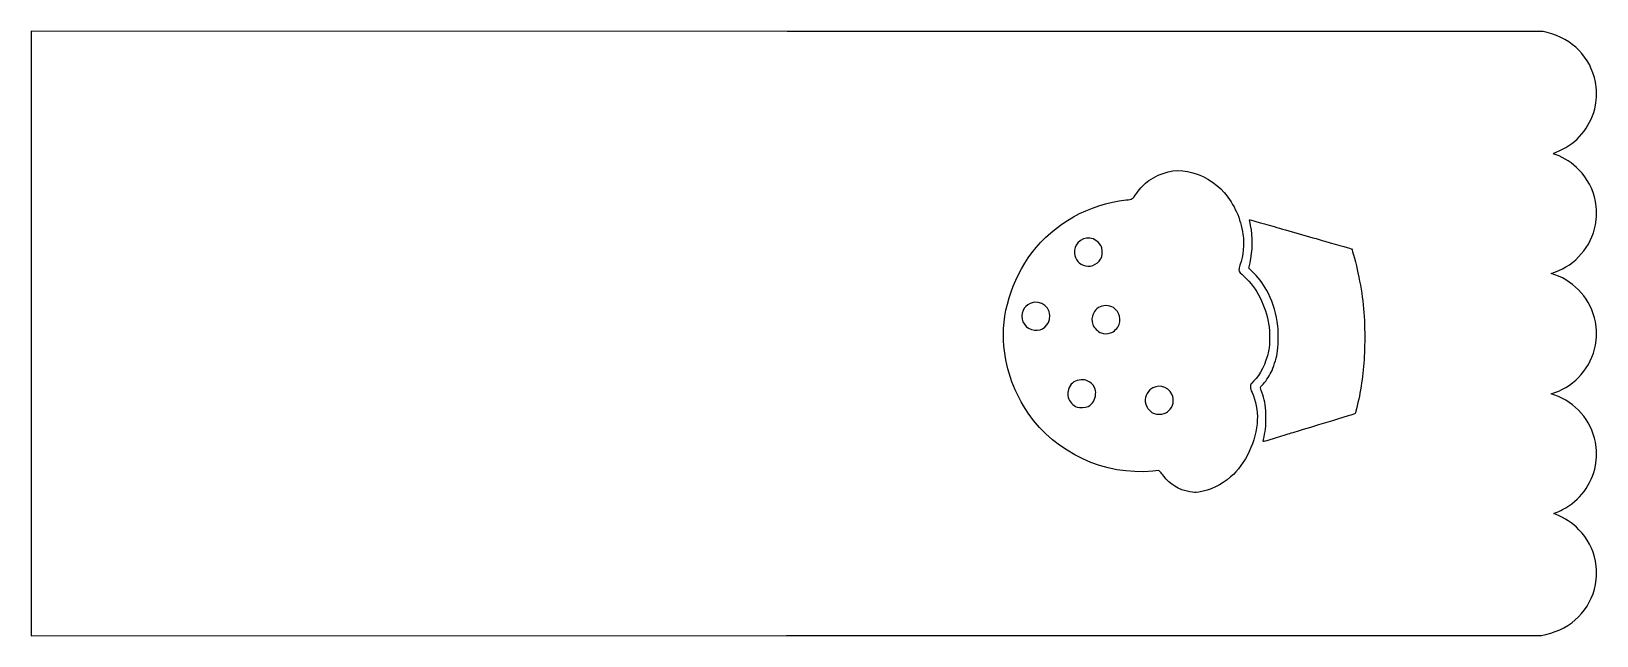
# Model space of a CAD drawing. Header units: centimetres. Extents: x -43.7 to 43.7, y -16.9 to 16.9.
import ezdxf

# ---------------------------------------------------------------- set-up
doc = ezdxf.new("R2010")
doc.units = ezdxf.units.CM
doc.header["$MEASUREMENT"] = 0
doc.layers.add('Layer 1', color=7, linetype='Continuous')

msp = doc.modelspace()

# ---------------------------------------------------------------- linework, layer by layer
at = {"layer": 'Layer 1'}
for points, knots in [([(-43.65625, -0.00008), (-43.65625, -0.00008), (-43.65625, 16.86732), (-43.65625, 16.86732), (-43.65625, 16.86732), (-43.65625, 16.86732), (-1.48828, 16.86015), (-1.48828, 16.86015), (-1.48828, 16.86015), (-1.48828, 16.86015), (40.67969, 16.85299), (40.67969, 16.85299), (40.67969, 16.85299), (40.67969, 16.85299), (40.90458, 16.79616), (40.90458, 16.79616), (40.90458, 16.79616), (42.3189, 16.43882), (43.30027, 15.4318), (43.59432, 14.03615), (43.59432, 14.03615), (43.65869, 13.73059), (43.6591, 13.05649), (43.59509, 12.73487), (43.59509, 12.73487), (43.383, 11.66901), (42.70922, 10.76951), (41.76118, 10.28657), (41.76118, 10.28657), (41.61747, 10.21336), (41.43632, 10.13279), (41.35861, 10.10751), (41.35861, 10.10751), (41.28091, 10.08224), (41.22733, 10.05294), (41.23955, 10.0424), (41.23955, 10.0424), (41.25177, 10.03185), (41.3213, 10.00163), (41.39406, 9.97524), (41.39406, 9.97524), (41.83926, 9.81377), (42.31566, 9.49911), (42.67082, 9.13197), (42.67082, 9.13197), (43.14567, 8.6411), (43.44775, 8.0643), (43.59432, 7.36865), (43.59432, 7.36865), (43.65869, 7.06309), (43.6591, 6.38899), (43.59509, 6.06737), (43.59509, 6.06737), (43.3508, 4.83971), (42.48152, 3.82919), (41.32501, 3.42844), (41.32501, 3.42844), (41.32501, 3.42844), (41.11302, 3.35499), (41.11302, 3.35499), (41.11302, 3.35499), (41.11302, 3.35499), (41.31969, 3.2817), (41.31969, 3.2817), (41.31969, 3.2817), (42.49005, 2.86664), (43.3324, 1.89141), (43.59432, 0.64823), (43.59432, 0.64823), (43.65869, 0.34268), (43.6591, -0.33143), (43.59509, -0.65305), (43.59509, -0.65305), (43.3508, -1.88071), (42.48152, -2.89123), (41.32501, -3.29197), (41.32501, -3.29197), (41.32501, -3.29197), (41.11302, -3.36543), (41.11302, -3.36543), (41.11302, -3.36543), (41.11302, -3.36543), (41.31969, -3.43872), (41.31969, -3.43872), (41.31969, -3.43872), (42.49005, -3.85378), (43.3324, -4.829), (43.59432, -6.07219), (43.59432, -6.07219), (43.65869, -6.37774), (43.6591, -7.05184), (43.59509, -7.37347), (43.59509, -7.37347), (43.383, -8.43931), (42.70937, -9.33862), (41.76118, -9.82181), (41.76118, -9.82181), (41.61747, -9.89505), (41.45227, -9.96992), (41.39406, -9.9882), (41.39406, -9.9882), (41.23058, -10.03953), (41.2307, -10.04474), (41.39696, -10.10728), (41.39696, -10.10728), (41.86383, -10.2829), (42.31301, -10.58002), (42.67082, -10.94991), (42.67082, -10.94991), (43.14567, -11.44078), (43.44775, -12.01757), (43.59432, -12.71323), (43.59432, -12.71323), (43.65869, -13.01878), (43.6591, -13.69289), (43.59509, -14.01451), (43.59509, -14.01451), (43.31369, -15.42863), (42.27489, -16.47187), (40.82521, -16.7962), (40.82521, -16.7962), (40.82521, -16.7962), (40.57385, -16.85243), (40.57385, -16.85243), (40.57385, -16.85243), (40.57385, -16.85243), (-1.5412, -16.85996), (-1.5412, -16.85996), (-1.5412, -16.85996), (-1.5412, -16.85996), (-43.65625, -16.86748), (-43.65625, -16.86748), (-43.65625, -16.86748), (-43.65625, -16.86748), (-43.65625, -0.00008), (-43.65625, -0.00008)], [0, 0, 0, 0, 0.02857143, 0.02857143, 0.02857143, 0.02857143, 0.05714286, 0.05714286, 0.05714286, 0.05714286, 0.08571429, 0.08571429, 0.08571429, 0.08571429, 0.11428571, 0.11428571, 0.11428571, 0.11428571, 0.14285714, 0.14285714, 0.14285714, 0.14285714, 0.17142857, 0.17142857, 0.17142857, 0.17142857, 0.2, 0.2, 0.2, 0.2, 0.22857143, 0.22857143, 0.22857143, 0.22857143, 0.25714286, 0.25714286, 0.25714286, 0.25714286, 0.28571429, 0.28571429, 0.28571429, 0.28571429, 0.31428571, 0.31428571, 0.31428571, 0.31428571, 0.34285714, 0.34285714, 0.34285714, 0.34285714, 0.37142857, 0.37142857, 0.37142857, 0.37142857, 0.4, 0.4, 0.4, 0.4, 0.42857143, 0.42857143, 0.42857143, 0.42857143, 0.45714286, 0.45714286, 0.45714286, 0.45714286, 0.48571429, 0.48571429, 0.48571429, 0.48571429, 0.51428571, 0.51428571, 0.51428571, 0.51428571, 0.54285714, 0.54285714, 0.54285714, 0.54285714, 0.57142857, 0.57142857, 0.57142857, 0.57142857, 0.6, 0.6, 0.6, 0.6, 0.62857143, 0.62857143, 0.62857143, 0.62857143, 0.65714286, 0.65714286, 0.65714286, 0.65714286, 0.68571429, 0.68571429, 0.68571429, 0.68571429, 0.71428571, 0.71428571, 0.71428571, 0.71428571, 0.74285714, 0.74285714, 0.74285714, 0.74285714, 0.77142857, 0.77142857, 0.77142857, 0.77142857, 0.8, 0.8, 0.8, 0.8, 0.82857143, 0.82857143, 0.82857143, 0.82857143, 0.85714286, 0.85714286, 0.85714286, 0.85714286, 0.88571429, 0.88571429, 0.88571429, 0.88571429, 0.91428571, 0.91428571, 0.91428571, 0.91428571, 0.94285714, 0.94285714, 0.94285714, 0.94285714, 1, 1, 1, 1]), ([(21.47268, -8.8484), (22.07433, -8.76471), (22.72615, -8.45519), (23.24023, -8.00907), (23.24023, -8.00907), (24.06607, -7.29238), (24.68194, -5.97759), (24.72999, -4.82865), (24.72999, -4.82865), (24.75173, -4.3089), (24.64465, -3.75716), (24.43323, -3.29959), (24.43323, -3.29959), (24.36761, -3.15754), (24.34167, -3.06411), (24.34167, -2.96976), (24.34167, -2.96976), (24.34167, -2.8421), (24.3471, -2.83279), (24.52086, -2.6626), (24.52086, -2.6626), (24.90653, -2.28485), (25.19836, -1.69504), (25.35251, -0.98171), (25.35251, -0.98171), (25.40077, -0.75842), (25.4103, -0.62938), (25.41036, -0.19844), (25.41036, -0.19844), (25.41043, 0.26313), (25.40279, 0.35375), (25.33783, 0.66146), (25.33783, 0.66146), (25.09937, 1.79104), (24.62658, 2.63726), (23.8588, 3.30865), (23.8588, 3.30865), (23.72049, 3.4296), (23.70667, 3.45144), (23.70667, 3.54894), (23.70667, 3.54894), (23.70667, 3.60793), (23.73111, 3.72652), (23.76098, 3.81247), (23.76098, 3.81247), (23.95278, 4.36432), (24.01266, 4.9764), (23.92996, 5.53963), (23.92996, 5.53963), (23.80206, 6.41061), (23.44597, 7.20507), (22.88811, 7.86404), (22.88811, 7.86404), (22.40098, 8.43948), (21.62477, 8.8877), (20.83594, 9.04908), (20.83594, 9.04908), (20.14554, 9.19031), (19.34161, 8.99722), (18.68224, 8.53178), (18.68224, 8.53178), (18.41815, 8.34537), (18.1965, 8.11753), (18.00097, 7.83151), (18.00097, 7.83151), (17.76622, 7.4881), (17.76779, 7.48911), (17.40958, 7.45156), (17.40958, 7.45156), (15.35314, 7.23597), (13.38928, 6.13572), (12.15529, 4.50785), (12.15529, 4.50785), (11.0161, 3.00502), (10.41884, 1.01106), (10.59504, -0.70115), (10.59504, -0.70115), (10.74055, -2.11524), (11.18522, -3.34535), (11.95047, -4.45075), (11.95047, -4.45075), (13.49343, -6.67956), (16.20357, -7.94081), (18.89711, -7.68359), (18.89711, -7.68359), (18.89711, -7.68359), (19.23665, -7.65116), (19.23665, -7.65116), (19.23665, -7.65116), (19.23665, -7.65116), (19.31742, -7.72819), (19.31742, -7.72819), (19.31742, -7.72819), (19.36185, -7.77055), (19.4499, -7.87748), (19.51309, -7.96582), (19.51309, -7.96582), (19.83384, -8.41423), (20.35431, -8.727), (20.96374, -8.83758), (20.96374, -8.83758), (21.20744, -8.88179), (21.22923, -8.88226), (21.47268, -8.8484)], [0, 0, 0, 0, 0.03703704, 0.03703704, 0.03703704, 0.03703704, 0.07407407, 0.07407407, 0.07407407, 0.07407407, 0.11111111, 0.11111111, 0.11111111, 0.11111111, 0.14814815, 0.14814815, 0.14814815, 0.14814815, 0.18518519, 0.18518519, 0.18518519, 0.18518519, 0.22222222, 0.22222222, 0.22222222, 0.22222222, 0.25925926, 0.25925926, 0.25925926, 0.25925926, 0.2962963, 0.2962963, 0.2962963, 0.2962963, 0.33333333, 0.33333333, 0.33333333, 0.33333333, 0.37037037, 0.37037037, 0.37037037, 0.37037037, 0.40740741, 0.40740741, 0.40740741, 0.40740741, 0.44444444, 0.44444444, 0.44444444, 0.44444444, 0.48148148, 0.48148148, 0.48148148, 0.48148148, 0.51851852, 0.51851852, 0.51851852, 0.51851852, 0.55555556, 0.55555556, 0.55555556, 0.55555556, 0.59259259, 0.59259259, 0.59259259, 0.59259259, 0.62962963, 0.62962963, 0.62962963, 0.62962963, 0.66666667, 0.66666667, 0.66666667, 0.66666667, 0.7037037, 0.7037037, 0.7037037, 0.7037037, 0.74074074, 0.74074074, 0.74074074, 0.74074074, 0.77777778, 0.77777778, 0.77777778, 0.77777778, 0.81481481, 0.81481481, 0.81481481, 0.81481481, 0.85185185, 0.85185185, 0.85185185, 0.85185185, 0.88888889, 0.88888889, 0.88888889, 0.88888889, 0.92592593, 0.92592593, 0.92592593, 0.92592593, 1, 1, 1, 1]), ([(25.61167, -5.87405), (25.88088, -5.79245), (26.29165, -5.66727), (26.52448, -5.59586), (26.52448, -5.59586), (26.88184, -5.48626), (28.18536, -5.08944), (29.79029, -4.60168), (29.79029, -4.60168), (30.0003, -4.53786), (30.18076, -4.47649), (30.19131, -4.46532), (30.19131, -4.46532), (30.21497, -4.44024), (30.3789, -3.72787), (30.45169, -3.33375), (30.45169, -3.33375), (30.64547, -2.28468), (30.71869, -1.43422), (30.71887, -0.23066), (30.71887, -0.23066), (30.71907, 1.10664), (30.61459, 2.11132), (30.34279, 3.38581), (30.34279, 3.38581), (30.24819, 3.82937), (30.02216, 4.68676), (29.99183, 4.7171), (29.99183, 4.7171), (29.98566, 4.72327), (29.31608, 4.91884), (28.5039, 5.1517), (28.5039, 5.1517), (27.69171, 5.38455), (26.41402, 5.75092), (25.66458, 5.96584), (25.66458, 5.96584), (24.91515, 6.18075), (24.29913, 6.35424), (24.29564, 6.35137), (24.29564, 6.35137), (24.29216, 6.3485), (24.31923, 6.20414), (24.35581, 6.03057), (24.35581, 6.03057), (24.48442, 5.42031), (24.47336, 4.59094), (24.32797, 3.94268), (24.32797, 3.94268), (24.32797, 3.94268), (24.26092, 3.64376), (24.26092, 3.64376), (24.26092, 3.64376), (24.26092, 3.64376), (24.5328, 3.36785), (24.5328, 3.36785), (24.5328, 3.36785), (24.88058, 3.01492), (25.11513, 2.686), (25.34657, 2.22663), (25.34657, 2.22663), (25.6324, 1.6593), (25.79924, 1.08913), (25.87748, 0.41219), (25.87748, 0.41219), (25.91883, 0.05441), (25.89672, -0.78787), (25.83714, -1.12448), (25.83714, -1.12448), (25.78475, -1.42048), (25.62384, -1.92192), (25.50488, -2.15987), (25.50488, -2.15987), (25.38099, -2.40766), (25.15661, -2.73504), (25.01842, -2.86962), (25.01842, -2.86962), (24.9518, -2.9345), (24.89729, -2.99834), (24.89729, -3.01148), (24.89729, -3.01148), (24.89729, -3.02463), (24.93819, -3.14459), (24.98818, -3.27805), (24.98818, -3.27805), (25.12904, -3.65414), (25.18787, -3.98377), (25.20588, -4.49792), (25.20588, -4.49792), (25.223, -4.98674), (25.19257, -5.37677), (25.10733, -5.76102), (25.10733, -5.76102), (25.04684, -6.03374), (25.04593, -6.04738), (25.08911, -6.03324), (25.08911, -6.03324), (25.1073, -6.02729), (25.34245, -5.95565), (25.61167, -5.87405)], [0, 0, 0, 0, 0.03846154, 0.03846154, 0.03846154, 0.03846154, 0.07692308, 0.07692308, 0.07692308, 0.07692308, 0.11538462, 0.11538462, 0.11538462, 0.11538462, 0.15384615, 0.15384615, 0.15384615, 0.15384615, 0.19230769, 0.19230769, 0.19230769, 0.19230769, 0.23076923, 0.23076923, 0.23076923, 0.23076923, 0.26923077, 0.26923077, 0.26923077, 0.26923077, 0.30769231, 0.30769231, 0.30769231, 0.30769231, 0.34615385, 0.34615385, 0.34615385, 0.34615385, 0.38461538, 0.38461538, 0.38461538, 0.38461538, 0.42307692, 0.42307692, 0.42307692, 0.42307692, 0.46153846, 0.46153846, 0.46153846, 0.46153846, 0.5, 0.5, 0.5, 0.5, 0.53846154, 0.53846154, 0.53846154, 0.53846154, 0.57692308, 0.57692308, 0.57692308, 0.57692308, 0.61538462, 0.61538462, 0.61538462, 0.61538462, 0.65384615, 0.65384615, 0.65384615, 0.65384615, 0.69230769, 0.69230769, 0.69230769, 0.69230769, 0.73076923, 0.73076923, 0.73076923, 0.73076923, 0.76923077, 0.76923077, 0.76923077, 0.76923077, 0.80769231, 0.80769231, 0.80769231, 0.80769231, 0.84615385, 0.84615385, 0.84615385, 0.84615385, 0.88461538, 0.88461538, 0.88461538, 0.88461538, 0.92307692, 0.92307692, 0.92307692, 0.92307692, 1, 1, 1, 1]), ([(15.13805, 3.77105), (14.80263, 3.84063), (14.55722, 4.13065), (14.53159, 4.48776), (14.53159, 4.48776), (14.51535, 4.71392), (14.57289, 4.89055), (14.71561, 5.05269), (14.71561, 5.05269), (15.08076, 5.46752), (15.71497, 5.39988), (15.99863, 4.91584), (15.99863, 4.91584), (16.091, 4.75823), (16.11345, 4.47313), (16.04881, 4.27854), (16.04881, 4.27854), (15.93029, 3.9217), (15.51835, 3.69216), (15.13805, 3.77105)], [0, 0, 0, 0, 0.16666667, 0.16666667, 0.16666667, 0.16666667, 0.33333333, 0.33333333, 0.33333333, 0.33333333, 0.5, 0.5, 0.5, 0.5, 0.66666667, 0.66666667, 0.66666667, 0.66666667, 1, 1, 1, 1]), ([(12.12671, 0.22096), (11.68404, 0.37393), (11.47311, 0.86175), (11.66351, 1.29218), (11.66351, 1.29218), (11.73222, 1.44751), (11.88429, 1.59355), (12.06271, 1.67555), (12.06271, 1.67555), (12.64686, 1.94402), (13.29798, 1.40251), (13.13869, 0.78072), (13.13869, 0.78072), (13.01964, 0.31601), (12.57052, 0.06759), (12.12671, 0.22096)], [0, 0, 0, 0, 0.2, 0.2, 0.2, 0.2, 0.4, 0.4, 0.4, 0.4, 0.6, 0.6, 0.6, 0.6, 1, 1, 1, 1]), ([(16.02052, 0.03354), (15.84114, 0.09252), (15.60983, 0.32171), (15.54892, 0.50081), (15.54892, 0.50081), (15.47732, 0.71137), (15.49005, 0.92819), (15.5852, 1.1186), (15.5852, 1.1186), (15.73051, 1.40939), (15.96554, 1.55641), (16.2851, 1.55641), (16.2851, 1.55641), (16.60467, 1.55641), (16.8397, 1.40939), (16.98501, 1.1186), (16.98501, 1.1186), (17.08016, 0.92819), (17.09289, 0.71137), (17.02128, 0.50081), (17.02128, 0.50081), (16.95692, 0.31155), (16.72349, 0.08445), (16.53612, 0.02881), (16.53612, 0.02881), (16.35853, -0.02393), (16.19061, -0.02239), (16.02052, 0.03354)], [0, 0, 0, 0, 0.125, 0.125, 0.125, 0.125, 0.25, 0.25, 0.25, 0.25, 0.375, 0.375, 0.375, 0.375, 0.5, 0.5, 0.5, 0.5, 0.625, 0.625, 0.625, 0.625, 0.75, 0.75, 0.75, 0.75, 1, 1, 1, 1]), ([(14.67638, -4.10411), (14.4383, -4.01543), (14.24113, -3.80533), (14.17838, -3.57344), (14.17838, -3.57344), (14.1369, -3.42018), (14.16263, -3.14384), (14.2308, -3.01034), (14.2308, -3.01034), (14.36498, -2.74755), (14.59137, -2.60373), (14.89983, -2.5853), (14.89983, -2.5853), (15.07433, -2.57487), (15.12147, -2.58215), (15.24378, -2.63837), (15.24378, -2.63837), (15.44798, -2.73223), (15.5446, -2.8248), (15.63944, -3.01746), (15.63944, -3.01746), (15.71678, -3.17454), (15.72217, -3.20291), (15.71083, -3.39286), (15.71083, -3.39286), (15.69221, -3.70461), (15.55003, -3.92954), (15.2856, -4.06556), (15.2856, -4.06556), (15.14369, -4.13856), (14.82329, -4.15883), (14.67638, -4.10411)], [0, 0, 0, 0, 0.11111111, 0.11111111, 0.11111111, 0.11111111, 0.22222222, 0.22222222, 0.22222222, 0.22222222, 0.33333333, 0.33333333, 0.33333333, 0.33333333, 0.44444444, 0.44444444, 0.44444444, 0.44444444, 0.55555556, 0.55555556, 0.55555556, 0.55555556, 0.66666667, 0.66666667, 0.66666667, 0.66666667, 0.77777778, 0.77777778, 0.77777778, 0.77777778, 1, 1, 1, 1]), ([(18.97789, -4.46738), (18.81747, -4.41058), (18.61926, -4.22189), (18.54526, -4.05552), (18.54526, -4.05552), (18.40773, -3.74634), (18.48603, -3.37516), (18.73625, -3.1502), (18.73625, -3.1502), (19.12778, -2.79818), (19.73425, -2.91833), (19.96794, -3.39422), (19.96794, -3.39422), (20.12099, -3.70588), (20.04142, -4.08819), (19.77465, -4.32301), (19.77465, -4.32301), (19.70918, -4.38064), (19.60057, -4.44655), (19.5333, -4.46947), (19.5333, -4.46947), (19.38215, -4.52097), (19.12652, -4.52001), (18.97789, -4.46738)], [0, 0, 0, 0, 0.14285714, 0.14285714, 0.14285714, 0.14285714, 0.28571429, 0.28571429, 0.28571429, 0.28571429, 0.42857143, 0.42857143, 0.42857143, 0.42857143, 0.57142857, 0.57142857, 0.57142857, 0.57142857, 0.71428571, 0.71428571, 0.71428571, 0.71428571, 1, 1, 1, 1])]:
    msp.add_open_spline(points, degree=3, knots=knots, dxfattribs=at)

doc.saveas('drawing.dxf')
